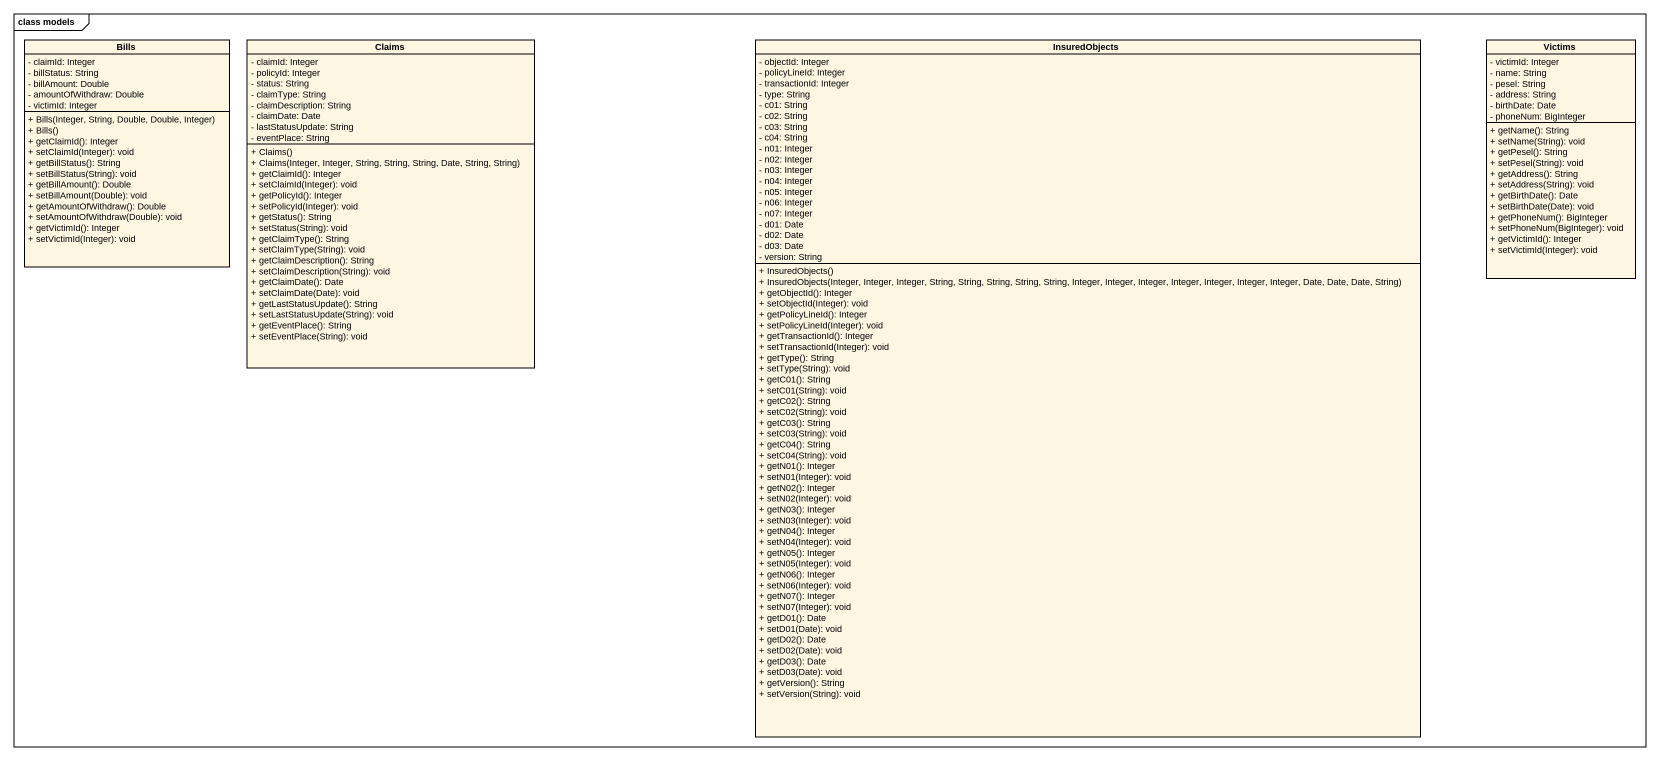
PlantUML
@startuml
mainframe class models
hide circle
hide empty members
skinparam classAttributeIconSize 0
class Bills {
  - claimId: Integer
  - billStatus: String
  - billAmount: Double
  - amountOfWithdraw: Double
  - victimId: Integer
  + Bills(Integer, String, Double, Double, Integer)
  + Bills()
  + getClaimId(): Integer
  + setClaimId(Integer): void
  + getBillStatus(): String
  + setBillStatus(String): void
  + getBillAmount(): Double
  + setBillAmount(Double): void
  + getAmountOfWithdraw(): Double
  + setAmountOfWithdraw(Double): void
  + getVictimId(): Integer
  + setVictimId(Integer): void
}
class Claims {
  - claimId: Integer
  - policyId: Integer
  - status: String
  - claimType: String
  - claimDescription: String
  - claimDate: Date
  - lastStatusUpdate: String
  - eventPlace: String
  + Claims()
  + Claims(Integer, Integer, String, String, String, Date, String, String)
  + getClaimId(): Integer
  + setClaimId(Integer): void
  + getPolicyId(): Integer
  + setPolicyId(Integer): void
  + getStatus(): String
  + setStatus(String): void
  + getClaimType(): String
  + setClaimType(String): void
  + getClaimDescription(): String
  + setClaimDescription(String): void
  + getClaimDate(): Date
  + setClaimDate(Date): void
  + getLastStatusUpdate(): String
  + setLastStatusUpdate(String): void
  + getEventPlace(): String
  + setEventPlace(String): void
}
class InsuredObjects {
  - objectId: Integer
  - policyLineId: Integer
  - transactionId: Integer
  - type: String
  - c01: String
  - c02: String
  - c03: String
  - c04: String
  - n01: Integer
  - n02: Integer
  - n03: Integer
  - n04: Integer
  - n05: Integer
  - n06: Integer
  - n07: Integer
  - d01: Date
  - d02: Date
  - d03: Date
  - version: String
  + InsuredObjects()
  + InsuredObjects(Integer, Integer, Integer, String, String, String, String, String, Integer, Integer, Integer, Integer, Integer, Integer, Integer, Date, Date, Date, String)
  + getObjectId(): Integer
  + setObjectId(Integer): void
  + getPolicyLineId(): Integer
  + setPolicyLineId(Integer): void
  + getTransactionId(): Integer
  + setTransactionId(Integer): void
  + getType(): String
  + setType(String): void
  + getC01(): String
  + setC01(String): void
  + getC02(): String
  + setC02(String): void
  + getC03(): String
  + setC03(String): void
  + getC04(): String
  + setC04(String): void
  + getN01(): Integer
  + setN01(Integer): void
  + getN02(): Integer
  + setN02(Integer): void
  + getN03(): Integer
  + setN03(Integer): void
  + getN04(): Integer
  + setN04(Integer): void
  + getN05(): Integer
  + setN05(Integer): void
  + getN06(): Integer
  + setN06(Integer): void
  + getN07(): Integer
  + setN07(Integer): void
  + getD01(): Date
  + setD01(Date): void
  + getD02(): Date
  + setD02(Date): void
  + getD03(): Date
  + setD03(Date): void
  + getVersion(): String
  + setVersion(String): void
}
class Victims {
  - victimId: Integer
  - name: String
  - pesel: String
  - address: String
  - birthDate: Date
  - phoneNum: BigInteger
  + getName(): String
  + setName(String): void
  + getPesel(): String
  + setPesel(String): void
  + getAddress(): String
  + setAddress(String): void
  + getBirthDate(): Date
  + setBirthDate(Date): void
  + getPhoneNum(): BigInteger
  + setPhoneNum(BigInteger): void
  + getVictimId(): Integer
  + setVictimId(Integer): void
}
@enduml
